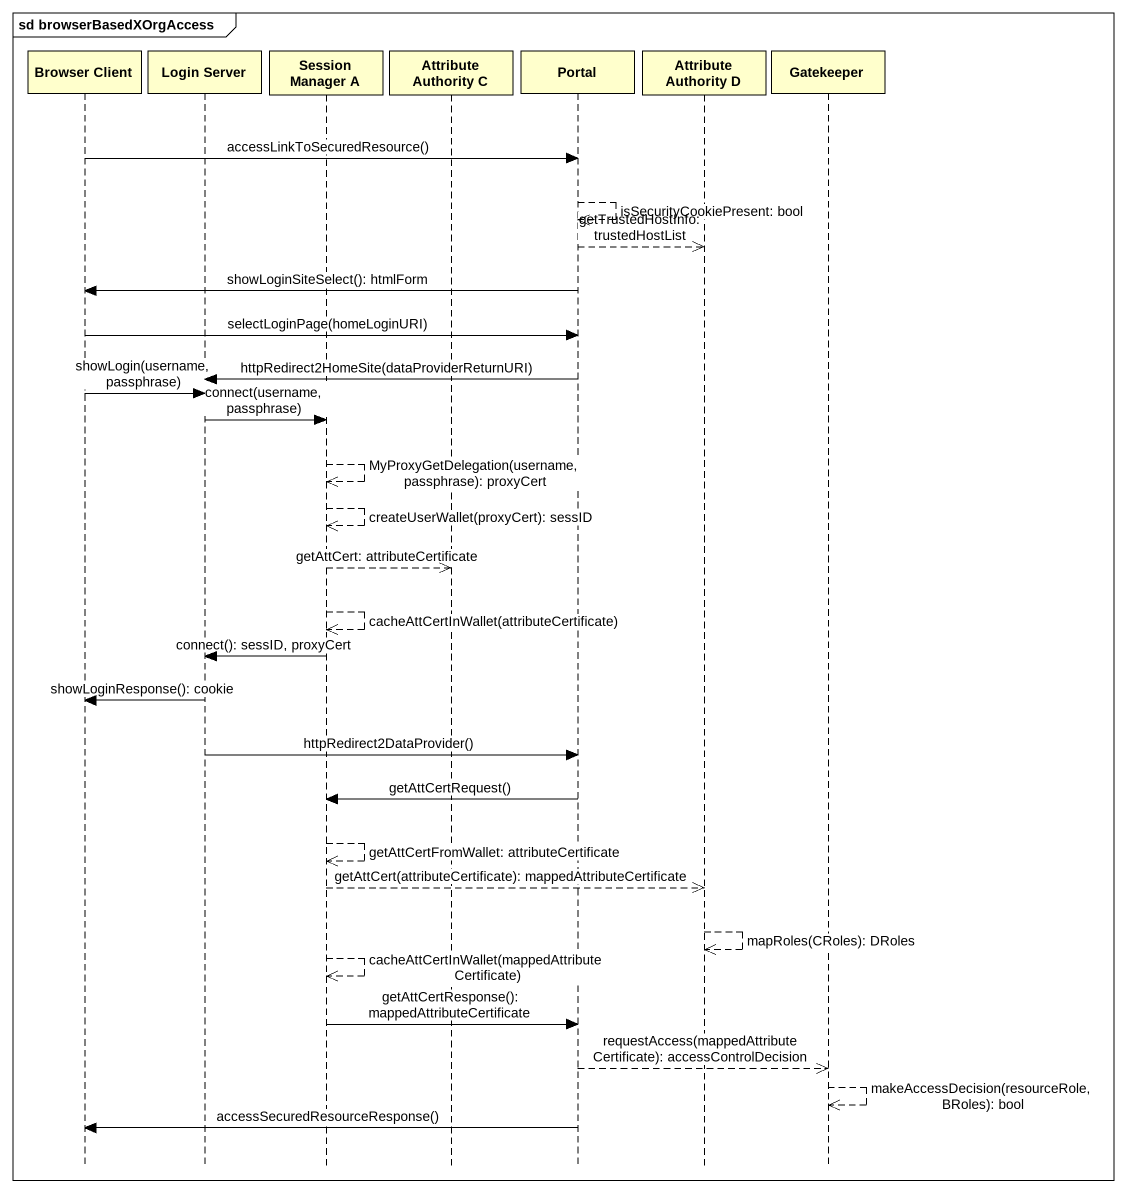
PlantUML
@startuml
mainframe sd browserBasedXOrgAccess
hide footbox
participant "Browser Client" as Browser_Client
participant "Login Server" as Login_Server
participant "Session Manager A" as Session_Manager_A
participant "Attribute Authority C" as Attribute_Authority_C
participant Portal
participant "Attribute Authority D" as Attribute_Authority_D
participant Gatekeeper

Browser_Client -> Portal : accessLinkToSecuredResource()
Portal -->> Portal : isSecurityCookiePresent: bool
Portal -->> Attribute_Authority_D : getTrustedHostInfo: trustedHostList
Portal -> Browser_Client : showLoginSiteSelect(): htmlForm
Browser_Client -> Portal : selectLoginPage(homeLoginURI)
Portal -> Login_Server : httpRedirect2HomeSite(dataProviderReturnURI)
Browser_Client -> Login_Server : showLogin(username, passphrase)
Login_Server -> Session_Manager_A : connect(username, passphrase)
Session_Manager_A -->> Session_Manager_A : MyProxyGetDelegation(username, passphrase): proxyCert
Session_Manager_A -->> Session_Manager_A : createUserWallet(proxyCert): sessID
Session_Manager_A -->> Attribute_Authority_C : getAttCert: attributeCertificate
Session_Manager_A -->> Session_Manager_A : cacheAttCertInWallet(attributeCertificate)
Session_Manager_A -> Login_Server : connect(): sessID, proxyCert
Login_Server -> Browser_Client : showLoginResponse(): cookie
Login_Server -> Portal : httpRedirect2DataProvider()
Portal -> Session_Manager_A : getAttCertRequest()
Session_Manager_A -->> Session_Manager_A : getAttCertFromWallet: attributeCertificate
Session_Manager_A -->> Attribute_Authority_D : getAttCert(attributeCertificate): mappedAttributeCertificate
Attribute_Authority_D -->> Attribute_Authority_D : mapRoles(CRoles): DRoles
Session_Manager_A -->> Session_Manager_A : cacheAttCertInWallet(mappedAttributeCertificate)
Session_Manager_A -> Portal : getAttCertResponse(): mappedAttributeCertificate
Portal -->> Gatekeeper : requestAccess(mappedAttributeCertificate): accessControlDecision
Gatekeeper -->> Gatekeeper : makeAccessDecision(resourceRole, BRoles): bool
Portal -> Browser_Client : accessSecuredResourceResponse()
@enduml
